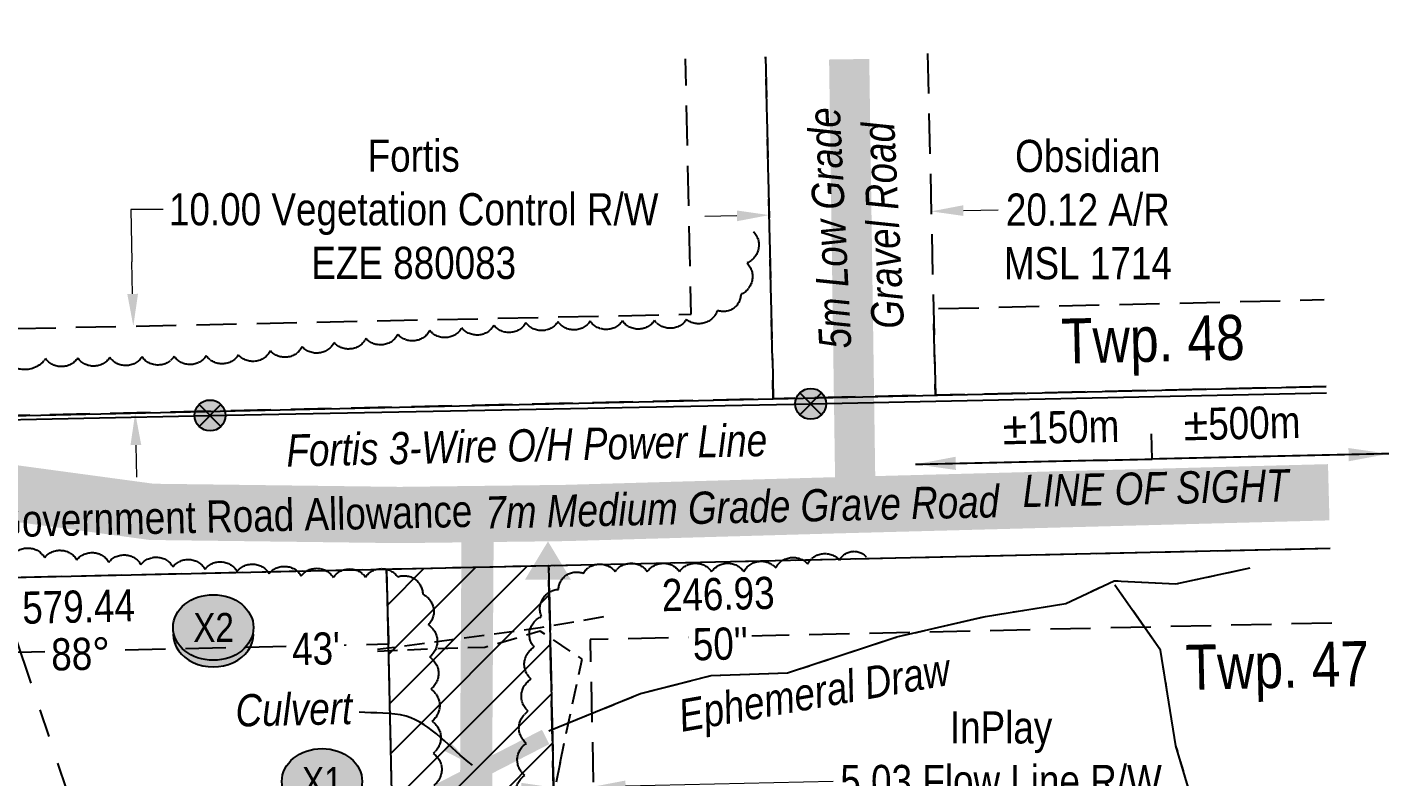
# Model space of a CAD drawing. Extents: x 605887 to 611946, y 5883916 to 5888528.
# Drawn here: x 607389.8 to 607813.1, y 5884633.3 to 5884866.4 of the extents above; entities that cross this region are included whole.
import ezdxf
from ezdxf.enums import TextEntityAlignment as Align

# ---------------------------------------------------------------- set-up
doc = ezdxf.new("R2010")
doc.units = 0
doc.header["$LTSCALE"] = 5
doc.header["$PDMODE"] = 34
doc.header["$PDSIZE"] = 0.03
for name, pattern in [('0', [1, 1, 0]), ('foc-ACCESSROAD', [3.75, 2.5, -1.25]), ('foc-DRILLPATH', [14.75, 6, -1.75, 1.75, -1.75, 1.75, -1.75]), ('foc-FLOWLINE', [3.75, 2.5, -1.25]), ('foc-TOPO-ephemeral', [6.25, 3.125, -0.625, 0.625, -0.625, 0.625, -0.625]), ('POWERLINE5', [7.8, 2.4, -0.6, 0.6, -0.6, 0.6, -0.6, 2.4]), ('UG_PIPE', [1.875, 1.25, -0.625])]:
    doc.linetypes.add(name, pattern=pattern)
doc.layers.get('Defpoints').update_dxf_attribs({"color": 9})
for name, color, linetype, lineweight in [('AS-GENERAL', 48, 'Continuous', 18), ('C-FLOWLINE-T', 13, 'Continuous', 9), ('F-AR-T', 190, 'Continuous', 9), ('F-EZE-T', 190, 'Continuous', 9), ('T-TEXT', 48, 'Continuous', 18)]:
    doc.layers.add(name, color=color, linetype=linetype, lineweight=lineweight)
for name, color, linetype in [('AS-PIPE-UG', 44, 'UG_PIPE'), ('AS-POWER', 104, 'foc-POWER'), ('AS-POWER-EXISTING', 72, 'POWERLINE5'), ('AS-ROADS', 254, 'Continuous'), ('C-FLOWLINE', 13, 'foc-FLOWLINE'), ('C-WS', 13, 'foc-ACCESSROAD'), ('D-TXT', 6, 'Continuous'), ('F-AR', 190, 'foc-ACCESSROAD'), ('F-EZE', 190, 'foc-FLOWLINE'), ('L-BD', 7, 'Continuous'), ('L-MON', 1, 'Continuous'), ('L-ROAD-T', 7, 'Continuous'), ('L-SEC', 7, 'Continuous'), ('P-CROSSINGS', 250, 'Continuous'), ('P-PDRILLPATH', 12, 'foc-DRILLPATH'), ('P-PROPOSED', 10, 'Continuous'), ('T-BUSH', 110, '0'), ('T-DRAW', 143, 'foc-TOPO-ephemeral'), ('T-WATER-T', 170, 'Continuous')]:
    doc.layers.add(name, color=color, linetype=linetype)
doc.layers.add('P-PROPOSED-EXISTING-H', color=7, linetype='Continuous', true_color=0xffeebd)
doc.styles.add('80', font='ARIALN.TTF', dxfattribs={"height": 10})
doc.styles.add('80CG', font='ARIALN.TTF', dxfattribs={"height": 10})
doc.styles.add('80L', font='ARIALN.TTF', dxfattribs={"height": 10})
doc.styles.add('80LS', font='ARIALNI.TTF', dxfattribs={"height": 10})
doc.styles.add('Crossing', font='ARIALN.TTF', dxfattribs={"height": 10})
doc.styles.add('foc-LtypeFont', font='ARIALN.TTF', dxfattribs={"height": 7.35})
doc.linetypes.add('foc-POWER', pattern='A,6,-1,["P",foc-LtypeFont,S=0.2,R=0,X=-0.625,Y=-0.75],-1.24,4', length=12.24)
doc.linetypes.add('foc-TOPO-flowdirection-NOLINE', pattern='A,0,[">",foc-LtypeFont,S=0.3,R=0,X=0,Y=-0.945],-20,[">",foc-LtypeFont,S=0.3,R=0,X=0,Y=-0.945],0', length=20)
doc.dimstyles.new('COMPASS', dxfattribs={"dimscale": 5, "dimtxt": 10, "dimasz": 2.5, "dimexe": 0.2, "dimexo": 0.0625, "dimgap": 0.5, "dimtad": 0, "dimtih": 1, "dimtoh": 1, "dimzin": 0, "dimdsep": 46, "dimtxsty": '80', "dimcen": 0.1, "dimse1": 1, "dimse2": 1, "dimclrd": 256, "dimclrt": 256, "dimaunit": 1, "dimadec": 4, "dimazin": 0, "dimtfac": 0.06, "dimtofl": 0, "dimtmove": 0, "dimatfit": 1, "dimfxl": 0.2, "dimtolj": 1, "dimtzin": 0, "dimlwd": -1, "dimarcsym": 0})
doc.dimstyles.new('Compass 5 000', dxfattribs={"dimscale": 5, "dimtxt": 9, "dimasz": 2, "dimexe": 0.2, "dimexo": 0.0625, "dimgap": 0.5, "dimtad": 0, "dimtih": 1, "dimtoh": 1, "dimzin": 0, "dimdsep": 46, "dimtxsty": '80CG', "dimcen": 0.1, "dimse1": 1, "dimse2": 1, "dimclrd": 256, "dimclrt": 256, "dimaunit": 1, "dimadec": 4, "dimazin": 0, "dimtfac": 0.06, "dimtofl": 0, "dimtmove": 0, "dimatfit": 1, "dimfxl": 0.2, "dimtolj": 1, "dimtzin": 0, "dimlwd": -1, "dimarcsym": 0})

# ---------------------------------------------------------------- blocks, each defined once
blk = doc.blocks.new('STRIA')
blk.add_hatch(color=255).paths.add_polyline_path([(-0.041, 1.521), (-1.475, -0.867), (1.392, -0.867)])
blk = doc.blocks.new('STRIAA')
blk.add_blockref('STRIA', (0, 0))
blk = doc.blocks.new('STRIB')
at = {"color": 1}
blk.add_solid([(-1.121, -0.667), (-0.041, 1.133), (1.039, -0.667)], dxfattribs=at)
blk = doc.blocks.new('STRIBB')
blk.add_blockref('STRIB', (0, 0))
blk = doc.blocks.new('STRICC')
for name in ['STRIAA', 'STRIBB']:
    blk.add_blockref(name, (0, 0))
blk = doc.blocks.new('fdspike')
blk.add_blockref('STRICC', (0, 0))
blk = doc.blocks.new('POWERPOLE')
h = blk.add_hatch(color=255)
edge = h.paths.add_edge_path()
edge.add_arc((0, 0), 0.96, 0, 360)
at = {"linetype": 'Continuous'}
for p, q in [((0.679, -0.679), (-0.679, 0.679)), ((-0.679, -0.679), (0.679, 0.679))]:
    blk.add_line(p, q, dxfattribs=at)
blk.add_circle((0, 0), 0.96, dxfattribs=at)
blk = doc.blocks.new('*D444')
at = {"layer": 'Defpoints', "color": 0, "transparency": 16777216}
for p in [(607670.68, 5884816.08), (607620.31, 5884814.92), (607670.84, 5884809.12)]:
    blk.add_point(p, dxfattribs=at)
at = {"layer": 'F-AR-T', "transparency": 16777216}
for p, q in [((607610.47, 5884807.73), (607600.48, 5884807.5)), ((607680.84, 5884809.35), (607691.64, 5884809.6))]:
    blk.add_line(p, q, dxfattribs=at)
for points in [[(607610.44, 5884809.4), (607610.51, 5884806.06), (607620.47, 5884807.96)], [(607680.8, 5884811.02), (607680.88, 5884807.69), (607670.84, 5884809.12)]]:
    blk.add_solid(points, dxfattribs=at)
at = {"layer": 'F-AR-T', "transparency": 16777216, "insert": (607719.54, 5884809.6), "char_height": 10, "attachment_point": 5, "style": '80CG'}
blk.add_mtext('\\A1;Obsidian\\P20.12 A/R\\PMSL 1714', dxfattribs=at)
blk = doc.blocks.new('*D445')
at = {"layer": 'Defpoints', "color": 0, "transparency": 16777216}
for p in [(607422.81, 5884773.46), (607423.05, 5884773.47), (607423.62, 5884746.47)]:
    blk.add_point(p, dxfattribs=at)
at = {"layer": 'F-EZE-T', "transparency": 16777216}
for p, q in [((607432.03, 5884809.7), (607422.03, 5884809.7)), ((607422.03, 5884809.7), (607422.38, 5884793.46)), ((607422.59, 5884783.46), (607422.38, 5884793.46)), ((607423.6, 5884736.46), (607423.81, 5884726.47))]:
    blk.add_line(p, q, dxfattribs=at)
for points in [[(607424.26, 5884783.49), (607420.93, 5884783.42), (607422.81, 5884773.46)], [(607425.27, 5884736.5), (607421.93, 5884736.43), (607423.39, 5884746.46)]]:
    blk.add_solid(points, dxfattribs=at)
at = {"layer": 'F-EZE-T', "transparency": 16777216, "insert": (607509.97, 5884809.7), "char_height": 10, "attachment_point": 5, "style": '80CG'}
blk.add_mtext('\\A1;Fortis\\P10.00 Vegetation Control R/W\\PEZE 880083', dxfattribs=at)
blk = doc.blocks.new('*D454')
at = {"layer": 'C-FLOWLINE-T', "transparency": 16777216}
for p, q in [((607543.44, 5884629.77), (607533.45, 5884629.55)), ((607575.83, 5884630.5), (607640.36, 5884631.95))]:
    blk.add_line(p, q, dxfattribs=at)
for points in [[(607543.41, 5884631.44), (607543.48, 5884628.11), (607553.44, 5884630)], [(607575.79, 5884632.17), (607575.87, 5884628.83), (607565.83, 5884630.27)]]:
    blk.add_solid(points, dxfattribs=at)
at = {"layer": 'Defpoints', "color": 0, "transparency": 16777216}
for p in [(607565.83, 5884630.27), (607553.64, 5884621.27), (607566.03, 5884621.55)]:
    blk.add_point(p, dxfattribs=at)
at = {"layer": 'C-FLOWLINE-T', "transparency": 16777216, "insert": (607692.56, 5884631.95), "char_height": 10, "attachment_point": 5, "style": '80CG'}
blk.add_mtext('\\A1;InPlay\\P5.03 Flow Line R/W\\PPLA 2568', dxfattribs=at)
blk = doc.blocks.new('xing2')
h = blk.add_hatch(color=50)
h.dxf.hatch_style = 1
edge = h.paths.add_edge_path()
edge.add_ellipse((0, 0), major_axis=(-12.5, 0), ratio=0.816297, start_angle=0, end_angle=360)
h = blk.add_hatch(color=250)
h.dxf.hatch_style = 1
edge = h.paths.add_edge_path()
edge.add_ellipse((0, -2.05), major_axis=(-12.5, 0), ratio=0.816297, start_angle=0, end_angle=180)
edge.add_line((12.5, -2.05), (12.5, 0))
edge.add_ellipse((0, 0), major_axis=(-12.5, 0), ratio=0.816297, start_angle=0, end_angle=180, ccw=False)
edge.add_line((-12.5, 0), (-12.5, -2.05))
at = {"color": 250}
blk.add_ellipse((0, 0), major_axis=(-12.5, 0), ratio=0.816297, dxfattribs=at)
blk.add_ellipse((0, -2.05), major_axis=(-12.5, 0), ratio=0.816297, start_param=0, end_param=3.141593, dxfattribs=at)
at = {"color": 250, "style": 'Crossing'}
blk.add_attdef('CROSSING', text='', height=9, dxfattribs=at).set_placement((0.09, 0.02), align=Align.MIDDLE_CENTER)
at = {"color": 250, "style": 'Crossing', "flags": 1}
for tag, p in [('OWNER', (0.09, -12.49)), ('DESCRIPTION', (0.09, -25.77)), ('LOCATION', (0.09, -39.3)), ('DWG_REF', (0.09, -52.84))]:
    blk.add_attdef(tag, text='', height=9, dxfattribs=at).set_placement(p, align=Align.MIDDLE_CENTER)
blk = doc.blocks.new('los')
blk.add_line((0, 0), (-0.17, 7.88))
at = {"char_height": 10, "rotation": 1.2691, "style": '80'}
for s, insert, width, attachment_point in [('%%P150m', (-10.23, 10.27), 42.1112, 6), ('%%P500m', (9.77, 10.71), 42.1112, 4), ('\\pi6.3759;{\\fArial Narrow|b0|i1|c0|p34;LINE OF SIGH\\T1.55;T}', (-46.79, -5.11), 99.3479, 1)]:
    blk.add_mtext(s, dxfattribs=dict(at, insert=insert, width=width, attachment_point=attachment_point))
at = {"path_type": 1}
for points in [[(-73.59, -1.63), (0, 0)], [(73.59, 1.63), (0, 0)]]:
    blk.add_leader(points, dimstyle='COMPASS', override={"dimgap": 0.5, "dimtad": 0}, dxfattribs=at)

msp = doc.modelspace()

# ---------------------------------------------------------------- hatches: boundary and pattern name
at = {"layer": 'P-PROPOSED-EXISTING-H'}
h = msp.add_hatch(dxfattribs=at)
h.set_pattern_fill('ANSI31', color=256, scale=3.498778)
h.set_pattern_definition([(45, (6458.071, 2441.171), (-7.854980424, 7.854980424), [])])
h.paths.add_polyline_path([(607557.144, 5884462.933), (607709.458, 5884466.307), (607716.206, 5884161.704), (607411.602, 5884154.956), (607404.854, 5884459.559), (607506.876, 5884461.819), (607501.646, 5884697.9), (607551.914, 5884699.014)])

# ---------------------------------------------------------------- linework, layer by layer
at = {"layer": 'AS-GENERAL', "const_width": 4.998, "flags": 128}
msp.add_lwpolyline([(607550.981, 5884645.721), (607509.943, 5884624.691)], dxfattribs=at)
at = {"layer": 'AS-PIPE-UG', "flags": 128}
for points in [[(607568.938, 5884683.041), (607549.316, 5884679.611), (607498.666, 5884672.868)], [(607555.463, 5884637.646), (607562.323, 5884669.921), (607549.328, 5884678.598), (607532.038, 5884673.568), (607514.291, 5884673.028), (607498.606, 5884672.293)], [(607555.471, 5884637.748), (607550.331, 5884612.601), (607548.983, 5884544.768), (607549.781, 5884473.146), (607552.321, 5884442.663)]]:
    msp.add_lwpolyline(points, dxfattribs=at)
at = {"layer": 'AS-POWER', "flags": 128}
msp.add_lwpolyline([(607368.062, 5884744.026), (607446.666, 5884745.673), (607633.381, 5884749.281), (607793.708, 5884752.68)], dxfattribs=at)
at = {"layer": 'AS-ROADS', "flags": 128}
for points, const_width in [([(607647.215, 5884725.683), (607645.344, 5884856.418)], 12.495), ([(607794.43, 5884721.792), (607641.186, 5884717.741), (607557.096, 5884715.348), (607505.608, 5884714.721), (607428.498, 5884715.701), (607381.738, 5884722.028), (607368.507, 5884724.186)], 17.493), ([(607529.868, 5884715.006), (607529.451, 5884649.638), (607529.248, 5884579.756), (607529.836, 5884515.543), (607532.986, 5884460.383), (607536.183, 5884411.683), (607541.631, 5884370.868), (607563.091, 5884339.203), (607578.273, 5884310.916), (607576.848, 5884286.111), (607560.988, 5884272.808), (607542.431, 5884280.866), (607532.826, 5884305.158), (607538.431, 5884334.971), (607540.983, 5884371.018)], 9.996)]:
    msp.add_lwpolyline(points, dxfattribs=dict(at, const_width=const_width))
at = {"layer": 'C-FLOWLINE', "flags": 128}
for points in [[(607795.38, 5884681.143), (607564.806, 5884675.97), (607569.579, 5884463.209), (607557.144, 5884462.933), (607551.914, 5884699.014), (607794.836, 5884704.395)], [(607369.163, 5884694.965), (607501.389, 5884697.894), (607502.163, 5884674.565), (607369.687, 5884671.592)]]:
    msp.add_lwpolyline(points, dxfattribs=at)
at = {"layer": 'C-WS', "flags": 128}
msp.add_lwpolyline([(607557.144, 5884462.933), (607709.458, 5884466.307), (607716.206, 5884161.704), (607411.602, 5884154.956), (607404.854, 5884459.559), (607506.876, 5884461.819), (607501.646, 5884697.9), (607551.914, 5884699.014), (607557.144, 5884462.933)], close=True, dxfattribs=at)
at = {"layer": 'F-AR', "flags": 128}
msp.add_lwpolyline([(607669.711, 5884858.245), (607671.542, 5884778.837), (607672.145, 5884751.969), (607621.74, 5884750.853), (607619.37, 5884857.115)], dxfattribs=at)
at = {"layer": 'F-EZE', "flags": 128}
for points in [[(607367.428, 5884772.276), (607596.236, 5884777.172), (607594.455, 5884856.556)], [(607619.37, 5884857.115), (607621.74, 5884750.853), (607368.035, 5884745.232)], [(607793.662, 5884754.661), (607672.145, 5884751.969), (607671.542, 5884778.837), (607793.031, 5884781.676)]]:
    msp.add_lwpolyline(points, dxfattribs=at)
at = {"layer": 'L-SEC'}
for p, q in [((607368.035, 5884745.232), (607793.662, 5884754.661)), ((607369.163, 5884694.965), (607794.836, 5884704.395))]:
    msp.add_line(p, q, dxfattribs=at)
at = {"layer": 'P-PROPOSED', "flags": 128}
msp.add_lwpolyline([(607501.646, 5884697.9), (607551.914, 5884699.014), (607557.144, 5884462.933), (607506.876, 5884461.819)], close=True, dxfattribs=at)
at = {"layer": 'T-BUSH', "flags": 128}
for points in [[(607615.571, 5884802.874, -0.5205671), (607613.601, 5884793.074, -0.5205671), (607611.631, 5884783.274, -0.5205671), (607604.397, 5884778.316, -0.5205671), (607594.795, 5884775.537, -0.5205671), (607584.837, 5884775.171, -0.5205671), (607574.841, 5884775.055, -0.5205671), (607564.846, 5884774.938, -0.5205671), (607554.851, 5884774.821, -0.5205671), (607544.866, 5884774.467, -0.5205671), (607534.902, 5884773.671, -0.5205671), (607524.938, 5884772.875, -0.5205671), (607514.974, 5884772.08, -0.5205671), (607505.052, 5884770.873, -0.5205671), (607495.139, 5884769.592, -0.5205671), (607485.225, 5884768.31, -0.5205671), (607475.312, 5884767.029, -0.5205671), (607465.398, 5884765.747, -0.5205671), (607455.485, 5884764.466, -0.5205671), (607445.498, 5884764.191, -0.5205671), (607435.503, 5884764.024, -0.5205671), (607425.509, 5884763.857, -0.5205671), (607415.514, 5884763.69, -0.5205671), (607405.519, 5884763.523, -0.5205671), (607395.525, 5884763.356, -0.5205671), (607382.691, 5884763.142, -0.5205671)], [(607385.282, 5884702.21, -0.5205671), (607395.252, 5884701.496, -0.5205671), (607405.223, 5884700.782, -0.5205671), (607415.193, 5884700.068, -0.5205671), (607425.163, 5884699.354, -0.5205671), (607435.134, 5884698.64, -0.5205671), (607445.104, 5884697.926, -0.5205671), (607455.075, 5884697.216, -0.5205671), (607465.046, 5884696.506, -0.5205671), (607475.017, 5884695.797, -0.5205671), (607484.994, 5884695.289, -0.5205671), (607494.989, 5884695.391, -0.5205671), (607504.985, 5884695.492, -0.5205671), (607512.784, 5884690.075, -0.5205671), (607514.518, 5884680.573, -0.5205671), (607514.887, 5884670.584, -0.5205671), (607515.255, 5884660.595, -0.5205671), (607515.623, 5884650.606, -0.5205671), (607515.992, 5884640.617, -0.5205671), (607516.185, 5884630.626, -0.5205671), (607515.923, 5884620.634, -0.5205671), (607515.66, 5884610.641, -0.5205671), (607515.397, 5884600.649, -0.5205671), (607515.135, 5884590.656, -0.5205671), (607514.872, 5884580.664, -0.5205671), (607514.739, 5884570.669, -0.5205671), (607514.688, 5884560.673, -0.5205671), (607514.638, 5884550.677, -0.5205671), (607514.587, 5884540.681, -0.5205671), (607514.536, 5884530.686, -0.5205671), (607514.458, 5884520.693, -0.5205671), (607511.996, 5884511.005, -0.5205671), (607509.534, 5884501.317, -0.5205671), (607507.071, 5884491.629, -0.5205671), (607506.499, 5884481.65, -0.5205671), (607505.936, 5884471.67, -0.5205671), (607505.373, 5884461.69, -0.5205671), (607504.811, 5884451.71, -0.5205671), (607503.306, 5884441.862, -0.5205671), (607501.1, 5884432.112, -0.5205671), (607498.894, 5884422.363, -0.5205671), (607496.688, 5884412.614, -0.5205671), (607494.711, 5884402.821, -0.5205671), (607493.23, 5884392.935, -0.5205671), (607491.749, 5884383.049, -0.5205671), (607490.269, 5884373.164, -0.5205671), (607488.788, 5884363.278, -0.5205671), (607490.652, 5884353.537, -0.5205671), (607492.984, 5884343.817, -0.5205671), (607495.316, 5884334.097, -0.5205671), (607499.014, 5884324.913, -0.5205671), (607503.915, 5884316.201, -0.5205671), (607508.815, 5884307.488, -0.5205671), (607513.716, 5884298.776, -0.5205671), (607519.146, 5884290.389, -0.5205671), (607524.704, 5884282.081, -0.5205671), (607530.042, 5884273.634, -0.5205671), (607535.126, 5884265.028, -0.5205671), (607538.066, 5884255.502, -0.5205671), (607542.067, 5884247.318, -0.5205671), (607551.938, 5884245.739, -0.5205671), (607561.728, 5884244.982, -0.5205671), (607571.108, 5884248.438, -0.5205671), (607574.102, 5884257.489, -0.5205671), (607581.679, 5884264.009, -0.5205671), (607588.754, 5884270.993, -0.5205671), (607593.716, 5884279.45, -0.5205671), (607595.173, 5884289.34, -0.5205671), (607597.469, 5884298.795, -0.5205671), (607604.689, 5884305.709, -0.5205671), (607611.909, 5884312.622, -0.5205671), (607617.571, 5884320.612, -0.5205671), (607621.481, 5884329.811, -0.5205671), (607625.392, 5884339.01, -0.5205671), (607630.842, 5884347.347, -0.5205671), (607636.644, 5884355.487, -0.5205671), (607642.446, 5884363.627, -0.5205671), (607648.249, 5884371.766, -0.5205671), (607644.959, 5884381.199, -0.5205671), (607641.655, 5884390.633, -0.5205671), (607638.352, 5884400.068, -0.5205671), (607632.576, 5884405.525, -0.5205671), (607622.654, 5884404.313, -0.5205671), (607614.354, 5884409.019, -0.5205671), (607606.435, 5884415.12, -0.5205671), (607598.517, 5884421.22, -0.5205671), (607590.599, 5884427.321, -0.5205671), (607582.038, 5884432.441, -0.5205671), (607573.28, 5884437.26, -0.5205671), (607564.522, 5884442.079, -0.5205671), (607555.765, 5884446.898, -0.5205671), (607550.657, 5884454.094, -0.5205671), (607549.791, 5884464.052, -0.5205671), (607548.925, 5884474.011, -0.5205671), (607548.06, 5884483.969, -0.5205671), (607547.194, 5884493.928, -0.5205671), (607546.329, 5884503.886, -0.5205671), (607546.062, 5884513.876, -0.5205671), (607545.887, 5884523.87, -0.5205671), (607545.713, 5884533.865, -0.5205671), (607545.539, 5884543.859, -0.5205671), (607545.365, 5884553.854, -0.5205671), (607545.191, 5884563.848, -0.5205671), (607544.807, 5884573.836, -0.5205671), (607544.382, 5884583.823, -0.5205671), (607543.958, 5884593.81, -0.5205671), (607543.533, 5884603.797, -0.5205671), (607543.602, 5884613.783, -0.5205671), (607544.073, 5884623.768, -0.5205671), (607544.544, 5884633.753, -0.5205671), (607545.015, 5884643.738, -0.5205671), (607545.593, 5884653.715, -0.5205671), (607546.507, 5884663.67, -0.5205671), (607547.421, 5884673.624, -0.5205671), (607549.705, 5884683.119, -0.5205671), (607554.974, 5884691.613, -0.5205671), (607562.653, 5884696.579, -0.5205671), (607572.598, 5884697.133, -0.5205671), (607582.594, 5884697.131, -0.5205671), (607592.59, 5884697.129, -0.5205671), (607602.586, 5884697.127, -0.5205671), (607612.582, 5884697.124, -0.5205671), (607622.507, 5884698.291, -0.5205671), (607632.428, 5884699.508, -0.5205671), (607642.35, 5884700.725, -0.5205671), (607650.658, 5884701.744, -0.5205671)]]:
    msp.add_lwpolyline(points, format="xyb", dxfattribs=at)
at = {"layer": 'T-DRAW', "flags": 128}
for points in [[(607551.978, 5884647.648), (607580.513, 5884659.196), (607602.413, 5884664.813), (607626.158, 5884665.616), (607660.168, 5884676.828), (607687.678, 5884683.173), (607712.678, 5884687.181), (607727.743, 5884694.296), (607746.858, 5884693.281), (607770.026, 5884698.263)], [(607693.813, 5884319.653), (607697.031, 5884344.908), (607717.248, 5884368.771), (607728.501, 5884395.388), (607743.443, 5884431.648), (607757.523, 5884465.746), (607748.678, 5884494.938), (607749.481, 5884517.233), (607762.423, 5884537.576), (607760.013, 5884575.733), (607755.243, 5884614.811), (607746.931, 5884642.993), (607742.148, 5884672.703), (607727.973, 5884692.943)]]:
    msp.add_lwpolyline(points, dxfattribs=at)
at = {"layer": 'T-DRAW', "linetype": 'foc-TOPO-flowdirection-NOLINE', "flags": 128}
for points in [[(607551.978, 5884647.648), (607580.513, 5884659.196), (607602.413, 5884664.813), (607626.158, 5884665.616), (607660.168, 5884676.828), (607687.678, 5884683.173), (607712.678, 5884687.181), (607727.743, 5884694.296), (607746.858, 5884693.281), (607770.026, 5884698.263)], [(607693.813, 5884319.653), (607697.031, 5884344.908), (607717.248, 5884368.771), (607728.501, 5884395.388), (607743.443, 5884431.648), (607757.523, 5884465.746), (607748.678, 5884494.938), (607749.481, 5884517.233), (607762.423, 5884537.576), (607760.013, 5884575.733), (607755.243, 5884614.811), (607746.931, 5884642.993), (607742.148, 5884672.703), (607727.973, 5884692.943)]]:
    msp.add_lwpolyline(points, dxfattribs=at)

# ---------------------------------------------------------------- block references
at = {"layer": 'AS-POWER-EXISTING', "xscale": 4.998005649999973, "yscale": 4.998005649999973, "zscale": 4.998005649999973}
for p in [(607633.381, 5884749.281), (607446.666, 5884745.673)]:
    msp.add_blockref('POWERPOLE', p, dxfattribs=at)
at = {"layer": 'L-BD', "xscale": 0.99960113, "yscale": 0.99960113, "zscale": 0.99960113}
msp.add_blockref('los', (607739.536, 5884732.126), dxfattribs=at)
at = {"layer": 'L-MON', "xscale": 4.998005649999984, "yscale": 4.998005649999984, "zscale": 4.998005649999984}
msp.add_blockref('fdspike', (607551.916, 5884698.923), dxfattribs=at)
at = {"layer": 'P-CROSSINGS', "xscale": 0.99960113, "yscale": 0.99960113, "zscale": 0.99960113}
for p, values in [((607447.666, 5884679.75), {'CROSSING': 'X2'}), ((607481.461, 5884631.882), {'CROSSING': 'X1'})]:
    msp.add_blockref('xing2', p, dxfattribs=at).add_auto_attribs(values)

# ---------------------------------------------------------------- texts
at = {"layer": 'AS-POWER', "insert": (607469.902, 5884739.734), "char_height": 9.99263, "attachment_point": 1, "rotation": 1.26909, "style": '80L'}
msp.add_mtext_dynamic_manual_height_columns('\\pi0.38189;{\\fArial Narrow|b0|i1|c0|p34;Fortis 3-Wire O/H Power Line}', width=149.41272, gutter_width=50.013, heights=[0], dxfattribs=at)
at = {"layer": 'D-TXT', "color": 3, "insert": (607711.117, 5884775.748), "char_height": 13.9944, "attachment_point": 1, "rotation": 1.26909, "style": '80L'}
msp.add_mtext_dynamic_manual_height_columns('Twp. 48', width=56.46469, gutter_width=47.5, heights=[0], dxfattribs=at)
at = {"layer": 'L-BD', "style": '80L'}
for s, p in [('246.93', (607604.634, 5884690.183)), ('579.44', (607405.778, 5884686.278))]:
    msp.add_text(s, height=9.996, rotation=1.2691, dxfattribs=at).set_placement(p, align=Align.MIDDLE)
at = {"layer": 'L-ROAD-T', "style": '80L'}
msp.add_text('Government Road Allowance', height=9.99601, rotation=1.26909, dxfattribs=at).set_placement((607453.706, 5884714.396), align=Align.MIDDLE_CENTER)
at = {"layer": 'T-TEXT', "style": '80LS'}
for s, height, p in [('7m Medium Grade Grave Road', 9.99601, (607612.092, 5884717.252)), ('Culvert', 9.996, (607472.7, 5884654.338))]:
    msp.add_text(s, height=height, rotation=1.26909, dxfattribs=at).set_placement(p, align=Align.MIDDLE_CENTER)
at = {"layer": 'T-TEXT', "insert": (607634.248, 5884803.684), "char_height": 9.99601, "width": 74.92004, "attachment_point": 2, "rotation": 92.7576, "style": '80LS'}
msp.add_mtext('5m Low Grade\\PGravel Road', dxfattribs=at)

# ---------------------------------------------------------------- dimensions: what is measured, and where the dimension line sits
at = {"layer": 'F-AR-T'}
dim = msp.add_linear_dim(base=(607670.844, 5884809.122), p1=(607620.311, 5884814.918), p2=(607670.683, 5884816.079), angle=1.32029, text='Obsidian\\P20.12 A/R\\PMSL 1714', dimstyle='Compass 5 000', dxfattribs=at)
dim.commit()
dim.dimension.update_dxf_attribs({"geometry": '*D444', "text_midpoint": (607719.545, 5884809.602), "dimtype": 161})
at = {"layer": 'F-EZE-T'}
dim = msp.add_linear_dim(base=(607422.808, 5884773.461), p1=(607423.623, 5884746.466), p2=(607423.045, 5884773.466), angle=91.22586, text='Fortis\\P10.00 Vegetation Control R/W\\PEZE 880083', dimstyle='Compass 5 000', override={"dimtmove": 1}, dxfattribs=at)
dim.commit()
dim.dimension.update_dxf_attribs({"geometry": '*D445', "text_midpoint": (607446.592, 5884809.704), "dimtype": 161})

# ---------------------------------------------------------------- leaders
at = {"layer": 'T-TEXT', "path_type": 1}
msp.add_leader([(607528.223, 5884636.959), (607507.585, 5884652.154), (607492.962, 5884653.394)], dimstyle='Compass 5 000', override={"dimgap": 0.5, "dimtad": 0}, dxfattribs=at)

# ---------------------------------------------------------------- next in the draw order: texts
at = {"layer": 'D-TXT', "color": 3, "insert": (607749.801, 5884674.337), "char_height": 13.9944, "attachment_point": 1, "rotation": 1.26909, "style": '80L', "bg_fill": 3, "box_fill_scale": 1.15, "bg_fill_color": 256, "bg_fill_true_color": 256, "bg_fill_transparency": 0}
msp.add_mtext_dynamic_manual_height_columns('Twp. 47', width=56.42649, gutter_width=47.5, heights=[0], dxfattribs=at)
at = {"layer": 'L-BD', "char_height": 9.996, "attachment_point": 2, "rotation": 1.2691, "style": '80L', "bg_fill": 3, "box_fill_scale": 1.15, "bg_fill_color": 256, "bg_fill_true_color": 256, "bg_fill_transparency": 0}
for s, insert, width in [("50''", (607605.189, 5884679.699), 16.66225), ('88°', (607406.316, 5884676.543), 17.49411), ("43'", (607479.502, 5884678.164), 14.46667)]:
    msp.add_mtext(s, dxfattribs=dict(at, insert=insert, width=width))

# ---------------------------------------------------------------- next in the draw order: linework, layer by layer
at = {"layer": 'P-PDRILLPATH', "flags": 128}
msp.add_lwpolyline([(607508.464, 5884312.877), (607369.313, 5884727.06)], dxfattribs=at)

# ---------------------------------------------------------------- next in the draw order: texts
at = {"layer": 'T-WATER-T', "insert": (607591.609, 5884657.122), "char_height": 9.99559, "attachment_point": 1, "rotation": 9.95603, "style": '80L'}
msp.add_mtext_dynamic_manual_height_columns('{\\fArial Narrow|b0|i1|c0|p34;Ephemeral Draw}', width=86.02406, gutter_width=50, heights=[0], dxfattribs=at)

# ---------------------------------------------------------------- next in the draw order: dimensions: what is measured, and where the dimension line sits
at = {"layer": 'C-FLOWLINE-T'}
dim = msp.add_linear_dim(base=(607565.831, 5884630.275), p1=(607553.636, 5884621.275), p2=(607566.027, 5884621.553), angle=1.28512, text='InPlay\\P5.03 Flow Line R/W\\PPLA 2568', dimstyle='Compass 5 000', dxfattribs=at)
dim.commit()
dim.dimension.update_dxf_attribs({"geometry": '*D454', "text_midpoint": (607692.564, 5884631.947), "dimtype": 161})

doc.saveas('drawing.dxf')
